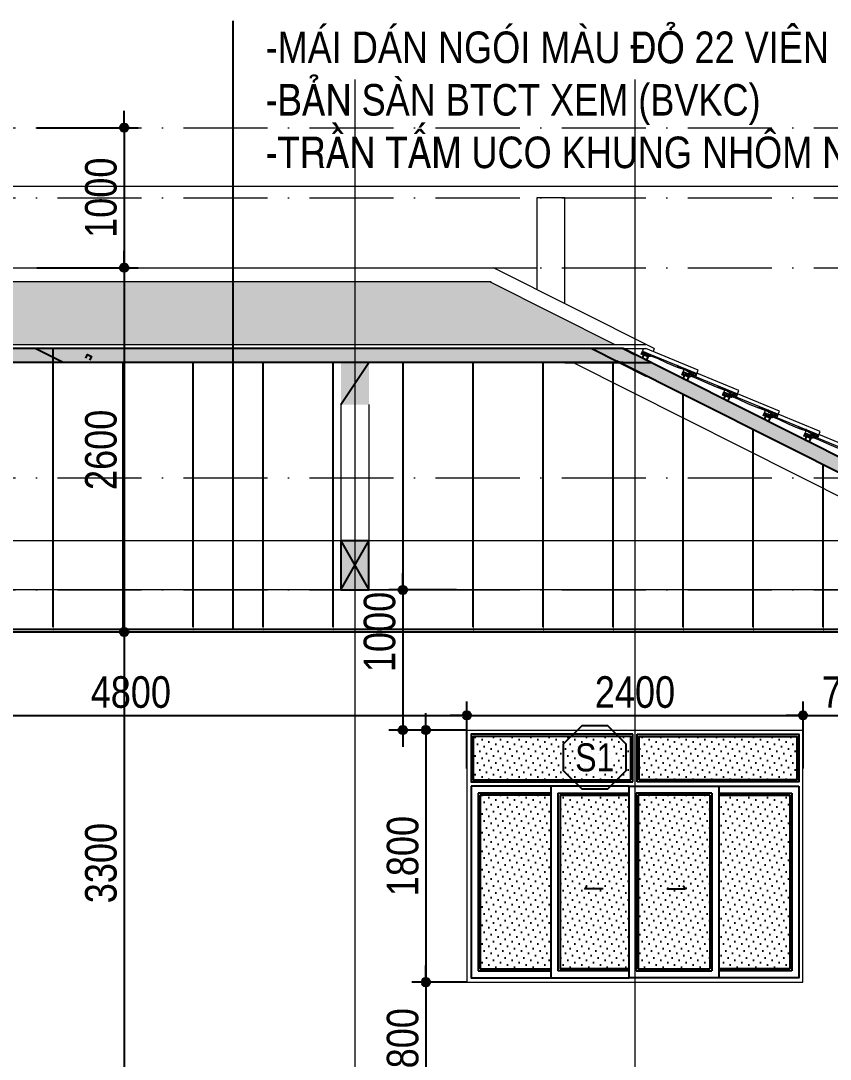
# Model space of a CAD drawing. Extents: x -79995 to 347433, y -157641 to 104789.
# Drawn here: x 46259 to 52039, y -87831 to -80417 of the extents above; entities that cross this region are included whole.
import ezdxf
from ezdxf.enums import TextEntityAlignment as Align

# ---------------------------------------------------------------- set-up
doc = ezdxf.new("R2010")
doc.units = 0
doc.linetypes.add('ACAD_ISO10W100', pattern=[18, 12, -3, 0, -3])
doc.layers.get('DEFPOINTS').update_dxf_attribs({"linetype": 'CONTINUOUS'})
for name, color, linetype in [('daucat', 220, 'CONTINUOUS'), ('DIM', 1, 'CONTINUOUS'), ('DOOR', 20, 'CONTINUOUS'), ('HACH', 8, 'CONTINUOUS'), ('HATCHNGOI', 22, 'CONTINUOUS'), ('KINH 1', 142, 'CONTINUOUS'), ('netthay', 2, 'CONTINUOUS'), ('TAGS', 60, 'CONTINUOUS'), ('TEXT', 7, 'CONTINUOUS'), ('TUONG', 131, 'CONTINUOUS')]:
    doc.layers.add(name, color=color, linetype=linetype)
doc.layers.add('NET-THAY', color=2, linetype='CONTINUOUS', lineweight=13)
doc.layers.add('TRUC', color=24, linetype='CONTINUOUS', lineweight=0)
doc.styles.add('HEL-CONDENSE', font='')
doc.styles.add('SWISS-CONDENSE', font='')
doc.styles.add('VNI-HELVE-CONDENSEN', font='')
doc.styles.get('HEL-CONDENSE').set_extended_font_data('VNI-Helve-Condense')
doc.styles.get('SWISS-CONDENSE').set_extended_font_data('VNI-Swiss-Condense')
doc.styles.get('VNI-HELVE-CONDENSEN').set_extended_font_data('VNI-Helve-Condense')
doc.dimstyles.new('D100', dxfattribs={"dimtxt": 225, "dimasz": 1.2, "dimexe": 100, "dimexo": 0, "dimgap": 50, "dimtad": 1, "dimdec": 0, "dimzin": 13, "dimdsep": 46, "dimtxsty": 'HEL-CONDENSE', "dimblk": 'D50', "dimcen": 0, "dimclrd": 1, "dimclre": 1, "dimclrt": 7, "dimadec": 0, "dimazin": 0, "dimtfac": 1, "dimtdec": 0, "dimtmove": 0, "dimatfit": 3, "dimldrblk": 'D50', "dimfxl": 1, "dimtolj": 1, "dimtzin": 13, "dimarcsym": 0})
pattern_1 = [(50, (-273694.05, -159675.198), (7.17260183, -0.62752135), [0.75, -8.25]), (355, (-273694.05, -159675.198), (-1.38751334, 7.52192134), [0.6, -6.6]), (100.4514, (-273693.452, -159675.25), (5.78509382, 6.89439542), [0.6374019, -7.01142112]), (46.1842, (-273694.05, -159673.198), (10.67241049, -1.65519014), [1.125, -12.375]), (96.6356, (-273693.161, -159673.336), (9.34662706, 9.7411787), [0.95610288, -10.51713]), (351.1842, (-273694.05, -159673.198), (9.34661945, 9.741186), [0.9, -9.9]), (21, (-273693.05, -159673.698), (5.96907052, -4.02618891), [0.75, -8.25]), (326, (-273693.05, -159673.698), (2.43315332, 7.25150045), [0.6, -6.6]), (71.4514, (-273692.5525, -159674.0334), (8.40222629, 3.22530497), [0.6374019, -7.01142112]), (37.5, (-273694.05, -159675.1978), (0.121598553, 3.328938538), [0, -6.52, 0, -6.7, 0, -6.625]), (7.5, (-273694.05, -159675.198), (2.630695374, 3.94411712), [0, -3.82, 0, -6.37, 0, -2.525]), (327.5, (-273696.28, -159675.1978), (5.338224362, -0.225548717), [0, -2.5, 0, -7.8, 0, -10.35]), (317.5, (-273697.28, -159675.198), (5.83186169, 1.00104982), [0, -3.25, 0, -5.18, 0, -7.35])]
pattern_2 = [(144.0771722, (355270.729, -171191.935), (-6.80457029, -2.35325798), [0.75, -8.25]), (199.0771722, (355270.729, -171191.935), (-0.48370129, 7.6335134), [0.6, -6.6]), (93.6257722, (355270.162, -171192.131), (-7.28827564, 5.2802497), [0.6374019, -7.01142112]), (147.892972, (355270.243, -171189.995), (-9.94931778, -4.20131832), [1.125, -12.375]), (97.441572, (355269.414, -171190.345), (-11.4352715, 7.1752746), [0.95610288, -10.51713]), (202.892972, (355270.243, -171189.995), (-11.4352659, 7.1752835), [0.9, -9.9]), (173.0771722, (355269.3944, -171190.723), (-4.81052917, -5.35712694), [0.75, -8.25]), (228.0771722, (355269.3944, -171190.723), (-4.12385541, 6.44191822), [0.6, -6.6]), (122.6257722, (355268.9936, -171191.1696), (-8.93438536, 1.0847843), [0.6374019, -7.01142112]), (156.5771722, (355270.7293, -171191.935), (-0.927639804, 3.199390941), [0, -6.52, 0, -6.7, 0, -6.625]), (186.5771722, (355270.7293, -171191.935), (-3.511014947, 3.18581105), [0, -3.82, 0, -6.37, 0, -2.525]), (226.5771722, (355272.8923, -171191.3925), (-5.12305225, -1.517183968), [0, -2.5, 0, -7.8, 0, -10.35]), (236.5771722, (355273.8623, -171191.1493), (-5.900208975, -0.447488114), [0, -3.25, 0, -5.18, 0, -7.35])]

# ---------------------------------------------------------------- blocks, each defined once
blk = doc.blocks.new('A$C281F37C7')
at = {"layer": 'NET-THAY'}
h = blk.add_hatch(dxfattribs=at)
h.set_pattern_fill('AR-CONC', color=8, style=0)
h.set_pattern_definition(pattern_1)
h.paths.add_polyline_path([(212.7, 140.4), (212.8, 140.6), (212.8, 140.9), (212.8, 141.2), (212.8, 142), (214, 142.8), (214.4, 143), (214.7, 143.2), (215.1, 143.3), (215.4, 143.4), (215.8, 143.4), (216.2, 143.3), (216.6, 143.3), (216.9, 143.2), (217.3, 143), (217.6, 142.8), (217.9, 142.6), (223, 136.8), (223.2, 136.6), (223.5, 136.4), (223.8, 136.2), (224.2, 136), (224.5, 135.9), (224.9, 135.8), (225.2, 135.8), (225.6, 135.8), (225.9, 135.8), (226.3, 135.9), (226.6, 136), (227, 136.2), (227.3, 136.4), (241, 146.5), (225.9, 166.9), (160.7, 118.8), (166.5, 111), (175.7, 117.8), (176.5, 118.4), (183.1, 115.9), (183.3, 115.8), (183.6, 115.8), (183.9, 115.8), (184.1, 115.9), (184.4, 116), (184.6, 116.2), (199.5, 128.9), (199.5, 129), (199.5, 129), (202.2, 131.3), (202.2, 131.3), (209.8, 137.8), (209.8, 137.8), (212.3, 140), (212.4, 140.1), (212.4, 140.1), (212.5, 140.2)])
h = blk.add_hatch(dxfattribs=at)
h.set_pattern_fill('AR-CONC', color=8, style=0)
h.set_pattern_definition(pattern_1)
h.paths.add_polyline_path([(135.5, 88.1), (166.5, 111), (160.7, 118.8), (6.9, 5.3), (18.4, -2), (75.7, 40.3)])
h = blk.add_hatch(dxfattribs=at)
h.set_pattern_fill('AR-CONC', color=8, style=0)
h.set_pattern_definition(pattern_1)
h.paths.add_polyline_path([(11.4, -7.2), (18.4, -2), (6.9, 5.3), (-112, -82.5), (-96.9, -102.9), (-89.3, -97.3), (-89, -97.1), (-88.7, -96.8), (-88.5, -96.5), (-88.3, -96.2), (-88.2, -95.9), (-88.1, -95.5), (-88, -95.2), (-87.2, -89.1), (-87.2, -88.8), (-87.1, -88.4), (-87, -88.1), (-86.8, -87.7), (-86.6, -87.4), (-86.4, -87.1), (-86.1, -86.9), (-85.8, -86.7), (-85.5, -86.5), (-85.1, -86.3), (-84.8, -86.2), (-84.4, -86.2), (-84.1, -86.1), (-83.7, -86.2), (-83.3, -86.2), (-77.8, -87.2), (-77.5, -87.2), (-77.1, -87.2), (-76.8, -87.2), (-76.4, -87.1), (-76.1, -87), (-75.8, -86.8), (-75.5, -86.6), (-75.2, -86.4), (-74.9, -86.1), (-74.7, -85.8), (-74.5, -85.5), (-74.4, -85.2), (-74.3, -84.8), (-74.2, -84.5), (-73.3, -78.6), (-73.2, -78.3), (-73.1, -77.9), (-73, -77.6), (-72.8, -77.3), (-72.6, -77), (-72.3, -76.7), (-72, -76.5), (-71.7, -76.3), (-71.4, -76.2), (-71.1, -76), (-70.7, -75.9), (-70.4, -75.9), (-70, -75.9), (-69.7, -75.9), (-63.8, -76.8), (-63.4, -76.8), (-63.1, -76.8), (-62.7, -76.8), (-62.3, -76.7), (-62, -76.6), (-61.7, -76.4), (-61.4, -76.2), (-61.1, -75.9), (-60.8, -75.7), (-60.6, -75.4), (-60.4, -75), (-60.3, -74.7), (-60.2, -74.3), (-60.1, -74), (-60.1, -73.6), (-60.1, -73.2), (-60.2, -72.9), (-60.9, -70.2), (-61, -69.5), (-61.1, -68.8), (-61.2, -68.1), (-61.2, -67.4), (-61.2, -66.7), (-61.2, -66), (-61.1, -65.3), (-60.9, -64.6), (-60.8, -63.9), (-60.6, -63.2), (-60.3, -62.5), (-60.1, -61.9), (-59.7, -61.3), (-59.4, -60.6), (-59, -60), (-57.7, -58.4), (-57.2, -57.9), (-56.6, -57.4), (-56.1, -57), (-50.4, -52.8), (-50.1, -52.5), (-49.8, -52.3), (-49.6, -51.9), (-49.4, -51.6), (-49.3, -51.2), (-49.2, -50.8), (-49, -49.1), (-48.9, -48.7), (-48.7, -48.3), (-48.6, -48), (-48.3, -47.7), (-48.1, -47.4), (-47.8, -47.1), (-34.7, -37.5)])
blk.add_line((217.4, 178.4), (225.9, 166.9), dxfattribs=at)
blk.add_lwpolyline([(-74.9, -86.1), (-74.7, -85.8), (-74.5, -85.5), (-74.4, -85.2), (-74.3, -84.8), (-74.2, -84.5), (-73.3, -78.6), (-73.2, -78.3), (-73.1, -77.9), (-73, -77.6), (-72.8, -77.3), (-72.6, -77), (-72.3, -76.7), (-72, -76.5), (-71.7, -76.3), (-71.4, -76.2), (-71.1, -76), (-70.7, -75.9), (-70.4, -75.9), (-70, -75.9), (-69.7, -75.9), (-63.8, -76.8), (-63.4, -76.8), (-63.1, -76.8), (-62.7, -76.8), (-62.3, -76.7), (-62, -76.6), (-61.7, -76.4), (-61.4, -76.2), (-61.1, -75.9), (-60.8, -75.7), (-60.6, -75.4), (-60.4, -75), (-60.3, -74.7), (-60.2, -74.3), (-60.1, -74), (-60.1, -73.6), (-60.1, -73.2), (-60.2, -72.9), (-60.9, -70.2), (-61, -69.5), (-61.1, -68.8), (-61.2, -68.1), (-61.2, -67.4), (-61.2, -66.7), (-61.2, -66), (-61.1, -65.3), (-60.9, -64.6), (-60.8, -63.9), (-60.6, -63.2), (-60.3, -62.5), (-60.1, -61.9), (-59.7, -61.3), (-59.4, -60.6), (-59, -60), (-57.7, -58.4), (-57.2, -57.9), (-56.6, -57.4), (-56.1, -57), (-50.4, -52.8), (-50.1, -52.5), (-49.8, -52.3), (-49.6, -51.9), (-49.4, -51.6), (-49.3, -51.2), (-49.2, -50.8), (-49, -49.1), (-48.9, -48.7), (-48.7, -48.3), (-48.6, -48), (-48.3, -47.7), (-48.1, -47.4), (-47.8, -47.1), (-34.7, -37.5), (11.4, -7.2), (75.7, 40.3), (135.5, 88.1), (175.7, 117.8), (176.5, 118.4), (183.1, 115.9), (183.3, 115.8), (183.6, 115.8), (183.9, 115.8), (184.1, 115.9), (184.4, 116), (184.6, 116.2), (212.3, 140), (212.5, 140.2), (212.7, 140.4), (212.8, 140.6), (212.8, 140.9), (212.8, 141.2), (212.8, 142), (214, 142.8), (214.4, 143), (214.7, 143.2), (215.1, 143.3), (215.4, 143.4), (215.8, 143.4), (216.2, 143.3), (216.6, 143.3), (216.9, 143.2), (217.3, 143), (217.6, 142.8), (217.9, 142.6), (223, 136.8), (223.2, 136.6), (223.5, 136.4), (223.8, 136.2), (224.2, 136), (224.5, 135.9), (224.9, 135.8), (225.2, 135.8), (225.6, 135.8), (225.9, 135.8), (226.3, 135.9), (226.6, 136), (227, 136.2), (227.3, 136.4), (241, 146.5), (225.9, 166.9), (-112, -82.5), (-96.9, -102.9), (-89.3, -97.3), (-89, -97.1), (-88.7, -96.8), (-88.5, -96.5), (-88.3, -96.2), (-88.2, -95.9), (-88.1, -95.5), (-88, -95.2), (-87.2, -89.1), (-87.2, -88.8), (-87.1, -88.4), (-87, -88.1), (-86.8, -87.7), (-86.6, -87.4), (-86.4, -87.1), (-86.1, -86.9), (-85.8, -86.7), (-85.5, -86.5), (-85.1, -86.3), (-84.8, -86.2), (-84.4, -86.2), (-84.1, -86.1), (-83.7, -86.2), (-83.3, -86.2), (-77.8, -87.2), (-77.5, -87.2), (-77.1, -87.2), (-76.8, -87.2), (-76.4, -87.1), (-76.1, -87), (-75.8, -86.8), (-75.5, -86.6), (-75.2, -86.4)], close=True, dxfattribs=at)
blk.add_lwpolyline([(-112, -82.5), (-127.1, -62.1), (133.6, 130.4)], dxfattribs=at)
blk = doc.blocks.new('KH-CUADI')
at = {"layer": 'TAGS'}
blk.add_lwpolyline([(-124.3, 300), (-300, 124.3), (-300, -124.3), (-124.3, -300), (124.3, -300), (300, -124.3), (300, 124.3), (124.3, 300)], close=True, dxfattribs=at)
at = {"layer": 'TAGS', "style": 'VNI-HELVE-CONDENSEN'}
blk.add_attdef('D', text='', height=300, dxfattribs=at).set_placement((0, 0), align=Align.MIDDLE)
blk = doc.blocks.new('A$C11FB6725')
at = {"layer": 'KINH 1'}
h = blk.add_hatch(dxfattribs=at)
h.set_pattern_fill('DOTS', color=256, scale=750, angle=45, style=0)
h.set_pattern_definition([(45, (0, 0), (-16.5728, 49.71845), [0, -46.875])])
h.paths.add_polyline_path([(59.6, -459.4), (-1065.4, -459.4), (-1065.4, -769.4), (59.6, -769.4)])
h.paths.add_polyline_path([(1244.6, -459.4), (119.6, -459.4), (119.6, -769.4), (1244.6, -769.4)])
h.paths.add_polyline_path([(1194.6, -879.4), (689.6, -879.4), (689.6, -2119.4), (1194.6, -2119.4)])
h.paths.add_polyline_path([(624.6, -879.4), (113.1, -879.4), (113.1, -2119.4), (624.6, -2119.4)])
h.paths.add_polyline_path([(48.1, -879.4), (-445.4, -879.4), (-445.4, -2119.4), (48.1, -2119.4)])
h.paths.add_polyline_path([(-510.4, -879.4), (-1015.4, -879.4), (-1015.4, -2119.4), (-510.4, -2119.4)])
at = {"layer": 'DOOR'}
for p, q in [((74.6, -784.4), (74.6, -444.4)), ((104.6, -784.4), (104.6, -444.4)), ((48.1, -814.4), (-1080.4, -814.4)), ((-510.4, -814.4), (-510.4, -2184.4)), ((48.1, -814.4), (1259.6, -814.4)), ((689.6, -814.4), (689.6, -2184.4)), ((-510.4, -864.4), (-1030.4, -864.4)), ((-1030.4, -864.4), (-1030.4, -2134.4)), ((-460.4, -864.4), (-460.4, -2134.4)), ((-460.4, -864.4), (48.1, -864.4)), ((639.6, -864.4), (98.1, -864.4)), ((98.1, -864.4), (98.1, -2134.4)), ((639.6, -864.4), (639.6, -2134.4)), ((689.6, -864.4), (1209.6, -864.4)), ((1209.6, -864.4), (1209.6, -2134.4)), ((-1030.4, -2134.4), (-510.4, -2134.4)), ((48.1, -2134.4), (-460.4, -2134.4)), ((98.1, -2134.4), (639.6, -2134.4)), ((1209.6, -2134.4), (689.6, -2134.4))]:
    blk.add_line(p, q, dxfattribs=at)
at = {"layer": 'DOOR', "color": 8}
for p, q in [((-510.4, -879.4), (-1015.4, -879.4)), ((-1015.4, -879.4), (-1015.4, -2119.4)), ((-445.4, -879.4), (-445.4, -2119.4)), ((-445.4, -879.4), (48.1, -879.4)), ((624.6, -879.4), (113.1, -879.4)), ((113.1, -879.4), (113.1, -2119.4)), ((624.6, -879.4), (624.6, -2119.4)), ((689.6, -879.4), (1194.6, -879.4)), ((1194.6, -879.4), (1194.6, -2119.4)), ((-1015.4, -2119.4), (-510.4, -2119.4)), ((48.1, -2119.4), (-445.4, -2119.4)), ((113.1, -2119.4), (624.6, -2119.4)), ((1194.6, -2119.4), (689.6, -2119.4))]:
    blk.add_line(p, q, dxfattribs=at)
at = {"layer": 'DOOR'}
for points in [[(74.6, -444.4), (-1080.4, -444.4), (-1080.4, -784.4), (74.6, -784.4)], [(104.6, -444.4), (1259.6, -444.4), (1259.6, -784.4), (104.6, -784.4)], [(-1080.4, -814.4), (-1080.4, -2184.4), (48.1, -2184.4), (48.1, -814.4)], [(1259.6, -814.4), (1259.6, -2184.4), (48.1, -2184.4), (48.1, -814.4)], [(-138.1, -1548.1), (-268.5, -1548.1), (-255.2, -1527.4)], [(317.3, -1548.1), (447.7, -1548.1), (434.4, -1527.4)]]:
    blk.add_lwpolyline(points, dxfattribs=at)
at = {"layer": 'DOOR', "color": 8}
for points in [[(59.6, -769.4), (59.6, -459.4), (-1065.4, -459.4), (-1065.4, -769.4), (59.6, -769.4)], [(119.6, -769.4), (119.6, -459.4), (1244.6, -459.4), (1244.6, -769.4), (119.6, -769.4)]]:
    blk.add_lwpolyline(points, close=True, dxfattribs=at)
at = {"layer": 'NET-THAY'}
for p, q in [((-1110.4, -414.4), (1289.6, -414.4)), ((1289.6, -2214.4), (1289.6, -414.4)), ((-1110.4, -2214.4), (1289.6, -2214.4))]:
    blk.add_line(p, q, dxfattribs=at)
blk.add_lwpolyline([(-1110.4, -414.4), (-1110.4, -2214.4)], dxfattribs=at)
at = {"layer": 'TAGS', "linetype": 'Continuous'}
ref = blk.add_blockref('KH-CUADI', (-197.3, -609.5), dxfattribs=dict(at, xscale=0.75, yscale=0.75, zscale=0.75, rotation=180))
ref.add_attrib('D', 'S1', dxfattribs={"color": 7, "height": 200, "style": 'VNI-HELVE-CONDENSEN'}).set_placement((-197.3, -609.5), align=Align.MIDDLE)
blk = doc.blocks.new('D50')
at = {"layer": 'DIM'}
blk.add_hatch(color=256, dxfattribs=at).paths.add_polyline_path([(25, 0, 1), (-25, 0, 1)])
blk.add_line((25, 0), (100, 0), dxfattribs=at)
blk.add_circle((0, 0), 25, dxfattribs=at)
blk = doc.blocks.new('*D1085')
at = {"layer": 'DEFPOINTS', "color": 0, "linetype": 'Continuous', "transparency": 16777216}
for p in [(44645, -85174.3), (49445, -85375.9), (49445, -85755)]:
    blk.add_point(p, dxfattribs=at)
at = {"layer": 'DIM', "color": 1, "linetype": 'Continuous', "lineweight": -2, "transparency": 16777216}
for p, q in [((44645, -85174.3), (44645, -85475.9)), ((49445, -85755), (49445, -85275.9)), ((44646.2, -85375.9), (49443.8, -85375.9))]:
    blk.add_line(p, q, dxfattribs=at)
at = {"layer": 'DIM', "color": 1, "linetype": 'Continuous', "lineweight": -2, "transparency": 16777216, "xscale": 1.199999999999999, "yscale": 1.199999999999999, "zscale": 1.199999999999999, "rotation": 180}
blk.add_blockref('D50', (44645, -85375.9), dxfattribs=at)
at = {"layer": 'DIM', "color": 1, "linetype": 'Continuous', "lineweight": -2, "transparency": 16777216, "xscale": 1.199999999999999, "yscale": 1.199999999999999, "zscale": 1.199999999999999}
blk.add_blockref('D50', (49445, -85375.9), dxfattribs=at)
at = {"layer": 'DIM', "color": 7, "linetype": 'Continuous', "transparency": 16777216, "insert": (47045, -85211), "char_height": 225, "attachment_point": 5, "style": 'HEL-CONDENSE'}
blk.add_mtext('\\A1;4800', dxfattribs=at)
blk = doc.blocks.new('*D1086')
at = {"layer": 'DEFPOINTS', "color": 0, "linetype": 'Continuous', "transparency": 16777216}
for p in [(51845, -85375.9), (49445, -85755), (51845, -85755)]:
    blk.add_point(p, dxfattribs=at)
at = {"layer": 'DIM', "color": 1, "linetype": 'Continuous', "lineweight": -2, "transparency": 16777216}
for p, q in [((49445, -85755), (49445, -85275.9)), ((51845, -85755), (51845, -85275.9)), ((49446.2, -85375.9), (51843.8, -85375.9))]:
    blk.add_line(p, q, dxfattribs=at)
at = {"layer": 'DIM', "color": 1, "linetype": 'Continuous', "lineweight": -2, "transparency": 16777216, "xscale": 1.199999999999999, "yscale": 1.199999999999999, "zscale": 1.199999999999999, "rotation": 180}
blk.add_blockref('D50', (49445, -85375.9), dxfattribs=at)
at = {"layer": 'DIM', "color": 1, "linetype": 'Continuous', "lineweight": -2, "transparency": 16777216, "xscale": 1.199999999999999, "yscale": 1.199999999999999, "zscale": 1.199999999999999}
blk.add_blockref('D50', (51845, -85375.9), dxfattribs=at)
at = {"layer": 'DIM', "color": 7, "linetype": 'Continuous', "transparency": 16777216, "insert": (50645, -85211), "char_height": 225, "attachment_point": 5, "style": 'HEL-CONDENSE'}
blk.add_mtext('\\A1;2400', dxfattribs=at)
blk = doc.blocks.new('*D1087')
at = {"layer": 'DEFPOINTS', "color": 0, "linetype": 'Continuous', "transparency": 16777216}
for p in [(52545, -85179.1), (52545, -85375.9), (51845, -85755)]:
    blk.add_point(p, dxfattribs=at)
at = {"layer": 'DIM', "color": 1, "linetype": 'Continuous', "lineweight": -2, "transparency": 16777216}
for p, q in [((52545, -85179.1), (52545, -85475.9)), ((51845, -85755), (51845, -85275.9)), ((51846.2, -85375.9), (52543.8, -85375.9))]:
    blk.add_line(p, q, dxfattribs=at)
at = {"layer": 'DIM', "color": 1, "linetype": 'Continuous', "lineweight": -2, "transparency": 16777216, "xscale": 1.199999999999999, "yscale": 1.199999999999999, "zscale": 1.199999999999999, "rotation": 180}
blk.add_blockref('D50', (51845, -85375.9), dxfattribs=at)
at = {"layer": 'DIM', "color": 1, "linetype": 'Continuous', "lineweight": -2, "transparency": 16777216, "xscale": 1.199999999999999, "yscale": 1.199999999999999, "zscale": 1.199999999999999}
blk.add_blockref('D50', (52545, -85375.9), dxfattribs=at)
at = {"layer": 'DIM', "color": 7, "linetype": 'Continuous', "transparency": 16777216, "insert": (52195, -85211), "char_height": 225, "attachment_point": 5, "style": 'HEL-CONDENSE'}
blk.add_mtext('\\A1;700', dxfattribs=at)
blk = doc.blocks.new('*D1093')
at = {"layer": 'DEFPOINTS', "color": 0, "linetype": 'Continuous', "transparency": 16777216}
for p in [(46372.7, -81180.7), (46372.7, -82180.7), (46997.1, -82180.7)]:
    blk.add_point(p, dxfattribs=at)
at = {"layer": 'DIM', "color": 1, "linetype": 'Continuous', "lineweight": -2, "transparency": 16777216}
for p, q in [((46372.7, -81180.7), (47097.1, -81180.7)), ((46997.1, -81181.9), (46997.1, -82179.5)), ((46372.7, -82180.7), (47097.1, -82180.7))]:
    blk.add_line(p, q, dxfattribs=at)
at = {"layer": 'DIM', "color": 1, "linetype": 'Continuous', "lineweight": -2, "transparency": 16777216, "xscale": 1.199999999999999, "yscale": 1.199999999999999, "zscale": 1.199999999999999}
for p, rotation in [((46997.1, -81180.7), 90), ((46997.1, -82180.7), 270)]:
    blk.add_blockref('D50', p, dxfattribs=dict(at, rotation=rotation))
at = {"layer": 'DIM', "color": 7, "linetype": 'Continuous', "transparency": 16777216, "insert": (46832.2, -81680.7), "char_height": 225, "attachment_point": 5, "rotation": 90, "style": 'HEL-CONDENSE'}
blk.add_mtext('\\A1;1000', dxfattribs=at)
blk = doc.blocks.new('*D1094')
at = {"layer": 'DEFPOINTS', "color": 0, "linetype": 'Continuous', "transparency": 16777216}
for p in [(46372.7, -82180.7), (46842.5, -84780.7), (46997.1, -84780.7)]:
    blk.add_point(p, dxfattribs=at)
at = {"layer": 'DIM', "color": 1, "linetype": 'Continuous', "lineweight": -2, "transparency": 16777216}
for p, q in [((46372.7, -82180.7), (47097.1, -82180.7)), ((46997.1, -82181.9), (46997.1, -84779.5)), ((46842.5, -84780.7), (47097.1, -84780.7))]:
    blk.add_line(p, q, dxfattribs=at)
at = {"layer": 'DIM', "color": 1, "linetype": 'Continuous', "lineweight": -2, "transparency": 16777216, "xscale": 1.199999999999999, "yscale": 1.199999999999999, "zscale": 1.199999999999999}
for p, rotation in [((46997.1, -82180.7), 90), ((46997.1, -84780.7), 270)]:
    blk.add_blockref('D50', p, dxfattribs=dict(at, rotation=rotation))
at = {"layer": 'DIM', "color": 7, "linetype": 'Continuous', "transparency": 16777216, "insert": (46832.2, -83480.7), "char_height": 225, "attachment_point": 5, "rotation": 90, "style": 'HEL-CONDENSE'}
blk.add_mtext('\\A1;2600', dxfattribs=at)
blk = doc.blocks.new('*D1095')
at = {"layer": 'DEFPOINTS', "color": 0, "linetype": 'Continuous', "transparency": 16777216}
for p in [(46842.5, -84780.7), (46997.1, -88080.7), (47286.3, -88080.7)]:
    blk.add_point(p, dxfattribs=at)
at = {"layer": 'DIM', "color": 1, "linetype": 'Continuous', "lineweight": -2, "transparency": 16777216}
for p, q in [((46842.5, -84780.7), (47097.1, -84780.7)), ((46997.1, -84781.9), (46997.1, -88079.5)), ((47286.3, -88080.7), (46897.1, -88080.7))]:
    blk.add_line(p, q, dxfattribs=at)
at = {"layer": 'DIM', "color": 1, "linetype": 'Continuous', "lineweight": -2, "transparency": 16777216, "xscale": 1.199999999999999, "yscale": 1.199999999999999, "zscale": 1.199999999999999}
for p, rotation in [((46997.1, -84780.7), 90), ((46997.1, -88080.7), 270)]:
    blk.add_blockref('D50', p, dxfattribs=dict(at, rotation=rotation))
at = {"layer": 'DIM', "color": 7, "linetype": 'Continuous', "transparency": 16777216, "insert": (46832.2, -86430.7), "char_height": 225, "attachment_point": 5, "rotation": 90, "style": 'HEL-CONDENSE'}
blk.add_mtext('\\A1;3300', dxfattribs=at)
blk = doc.blocks.new('*D1099')
at = {"layer": 'DEFPOINTS', "color": 0, "linetype": 'Continuous', "transparency": 16777216}
for p in [(49370.3, -84480.7), (48987.1, -85480.7), (49445, -85480.7)]:
    blk.add_point(p, dxfattribs=at)
at = {"layer": 'DIM', "color": 1, "linetype": 'Continuous', "lineweight": -2, "transparency": 16777216}
for p, q in [((49370.3, -84480.7), (48887.1, -84480.7)), ((48987.1, -84481.9), (48987.1, -85479.5)), ((49445, -85480.7), (48887.1, -85480.7))]:
    blk.add_line(p, q, dxfattribs=at)
at = {"layer": 'DIM', "color": 1, "linetype": 'Continuous', "lineweight": -2, "transparency": 16777216, "xscale": 1.199999999999999, "yscale": 1.199999999999999, "zscale": 1.199999999999999}
for p, rotation in [((48987.1, -84480.7), 90), ((48987.1, -85480.7), 270)]:
    blk.add_blockref('D50', p, dxfattribs=dict(at, rotation=rotation))
at = {"layer": 'DIM', "color": 7, "linetype": 'Continuous', "transparency": 16777216, "insert": (48822.2, -84780.7), "char_height": 225, "attachment_point": 5, "rotation": 90, "style": 'HEL-CONDENSE'}
blk.add_mtext('\\A1;1000', dxfattribs=at)
blk = doc.blocks.new('*D1100')
at = {"layer": 'DEFPOINTS', "color": 0, "linetype": 'Continuous', "transparency": 16777216}
for p in [(49445, -85480.7), (49152, -87280.7), (49445, -87280.7)]:
    blk.add_point(p, dxfattribs=at)
at = {"layer": 'DIM', "color": 1, "linetype": 'Continuous', "lineweight": -2, "transparency": 16777216}
for p, q in [((49445, -85480.7), (49052, -85480.7)), ((49152, -85481.9), (49152, -87279.5)), ((49445, -87280.7), (49052, -87280.7))]:
    blk.add_line(p, q, dxfattribs=at)
at = {"layer": 'DIM', "color": 1, "linetype": 'Continuous', "lineweight": -2, "transparency": 16777216, "xscale": 1.199999999999999, "yscale": 1.199999999999999, "zscale": 1.199999999999999}
for p, rotation in [((49152, -85480.7), 90), ((49152, -87280.7), 270)]:
    blk.add_blockref('D50', p, dxfattribs=dict(at, rotation=rotation))
at = {"layer": 'DIM', "color": 7, "linetype": 'Continuous', "transparency": 16777216, "insert": (48987.1, -86380.7), "char_height": 225, "attachment_point": 5, "rotation": 90, "style": 'HEL-CONDENSE'}
blk.add_mtext('\\A1;1800', dxfattribs=at)
blk = doc.blocks.new('*D1101')
at = {"layer": 'DEFPOINTS', "color": 0, "linetype": 'Continuous', "transparency": 16777216}
for p in [(49445, -87280.7), (49152, -88080.7), (49445, -88080.7)]:
    blk.add_point(p, dxfattribs=at)
at = {"layer": 'DIM', "color": 1, "linetype": 'Continuous', "lineweight": -2, "transparency": 16777216}
for p, q in [((49445, -87280.7), (49052, -87280.7)), ((49152, -87281.9), (49152, -88079.5)), ((49445, -88080.7), (49052, -88080.7))]:
    blk.add_line(p, q, dxfattribs=at)
at = {"layer": 'DIM', "color": 1, "linetype": 'Continuous', "lineweight": -2, "transparency": 16777216, "xscale": 1.199999999999999, "yscale": 1.199999999999999, "zscale": 1.199999999999999}
for p, rotation in [((49152, -87280.7), 90), ((49152, -88080.7), 270)]:
    blk.add_blockref('D50', p, dxfattribs=dict(at, rotation=rotation))
at = {"layer": 'DIM', "color": 7, "linetype": 'Continuous', "transparency": 16777216, "insert": (48987.1, -87680.7), "char_height": 225, "attachment_point": 5, "rotation": 90, "style": 'HEL-CONDENSE'}
blk.add_mtext('\\A1;800', dxfattribs=at)

msp = doc.modelspace()

# ---------------------------------------------------------------- hatches: boundary and pattern name
at = {"layer": 'HATCHNGOI'}
h = msp.add_hatch(dxfattribs=at)
h.set_pattern_fill('AR-RSHKE', color=34, scale=15, angle=180, style=0)
h.set_pattern_definition([(180, (-997771.1, 269603.17), (-382.5, -180), [90, -75, 105, -45, 135, -60]), (180, (-997861.1, 269595.67), (-382.5, -180), [75, -285, 60, -90]), (180, (-998041.1, 269614.42), (-382.5, -180), [45, -465]), (270, (-997771.1, 269603.17), (127.5, -180), [172.5, -547.5]), (270, (-997861.1, 269603.17), (127.5, -180), [168.75, -551.25]), (270, (-997936.1, 269603.17), (127.5, -180), [157.5, -562.5]), (270, (-998041.1, 269614.42), (127.5, -180), [172.5, -547.5]), (270, (-998086.1, 269614.42), (127.5, -180), [172.5, -547.5]), (270, (-998221.1, 269603.17), (127.5, -180), [165, -555])])
h.paths.add_polyline_path([(42644.966, -82180.733), (41902.762, -82180.733), (40790.94, -82727.606), (42644.966, -82727.606)])
h.paths.add_polyline_path([(42644.966, -81815.665), (41902.762, -82180.733), (42644.966, -82180.733)])
h.paths.add_polyline_path([(44644.966, -81801.536), (44399.368, -81680.733), (42919.289, -81680.733), (42644.966, -81815.665), (42644.966, -82180.733), (44644.966, -82180.733)])
h.paths.add_polyline_path([(43659.329, -81316.729), (42919.289, -81680.733), (44399.368, -81680.733)])
h.paths.add_polyline_path([(44644.966, -82180.733), (42644.966, -82180.733), (42644.966, -82727.606), (44644.966, -82727.606)])
h.paths.add_polyline_path([(44644.966, -81801.536), (44644.966, -82180.733), (45415.895, -82180.733)])
h.paths.add_polyline_path([(48644.966, -82280.733), (45619.2, -82280.733), (45415.895, -82180.733), (44644.966, -82180.733), (44644.966, -82727.606), (48644.966, -82727.606)])
h.paths.add_polyline_path([(49610.89, -82280.733), (48644.966, -82280.733), (48644.966, -82727.606), (50500.276, -82727.606)])
at = {"layer": 'NET-THAY'}
h = msp.add_hatch(dxfattribs=at)
h.set_pattern_fill('AR-CONC', color=8, style=0)
h.set_pattern_definition(pattern_2)
h.paths.add_polyline_path([(50717.987, -82797.709), (50717.821, -82797.489), (50717.698, -82797.241), (50717.622, -82796.976), (50717.464, -82796.136), (50716.07, -82795.654), (50715.704, -82795.552), (50715.328, -82795.493), (50714.948, -82795.48), (50714.57, -82795.512), (50714.197, -82795.588), (50713.837, -82795.708), (50713.493, -82795.869), (50713.171, -82796.071), (50712.874, -82796.309), (50712.609, -82796.581), (50712.377, -82796.882), (50708.848, -82803.652), (50708.663, -82803.966), (50708.442, -82804.257), (50708.19, -82804.521), (50707.909, -82804.754), (50707.604, -82804.954), (50707.278, -82805.118), (50706.935, -82805.244), (50706.58, -82805.33), (50706.218, -82805.375), (50705.853, -82805.378), (50705.49, -82805.34), (50705.134, -82805.261), (50704.789, -82805.141), (50689.049, -82798.667), (50698.71, -82775.176), (50773.626, -82805.99), (50769.936, -82814.961), (50759.342, -82810.603), (50758.415, -82810.283), (50752.656, -82814.262), (50752.424, -82814.393), (50752.173, -82814.482), (50751.91, -82814.524), (50751.643, -82814.519), (50751.382, -82814.467), (50751.133, -82814.37), (50733.573, -82805.603), (50733.503, -82805.568), (50733.503, -82805.568), (50730.377, -82804.007), (50730.375, -82803.999), (50721.435, -82799.517), (50721.404, -82799.528), (50718.426, -82798.041), (50718.314, -82797.971), (50718.306, -82797.949), (50718.181, -82797.886)])
h = msp.add_hatch(dxfattribs=at)
h.set_pattern_fill('AR-CONC', color=8, style=0)
h.set_pattern_definition(pattern_2)
h.paths.add_polyline_path([(50805.584, -82829.622), (50769.936, -82814.961), (50773.626, -82805.99), (50950.429, -82878.71), (50941.048, -82888.584), (50875.146, -82861.478)])
h = msp.add_hatch(dxfattribs=at)
h.set_pattern_fill('AR-CONC', color=8, style=0)
h.set_pattern_definition(pattern_2)
h.paths.add_polyline_path([(50949.132, -82891.909), (50941.048, -82888.584), (50950.429, -82878.71), (51087.138, -82934.939), (51077.476, -82958.43), (51068.662, -82954.805), (51068.337, -82954.648), (51068.03, -82954.457), (51067.748, -82954.232), (51067.492, -82953.976), (51067.267, -82953.693), (51067.076, -82953.387), (51066.92, -82953.061), (51064.701, -82947.379), (51064.566, -82947.037), (51064.394, -82946.713), (51064.185, -82946.411), (51063.943, -82946.135), (51063.671, -82945.888), (51063.373, -82945.675), (51063.052, -82945.496), (51062.713, -82945.356), (51062.36, -82945.255), (51061.997, -82945.196), (51061.631, -82945.178), (51061.264, -82945.203), (51060.903, -82945.269), (51060.552, -82945.376), (51060.216, -82945.523), (51055.126, -82947.783), (51054.787, -82947.904), (51054.437, -82947.985), (51054.08, -82948.028), (51053.72, -82948.029), (51053.363, -82947.991), (51053.012, -82947.912), (51052.672, -82947.795), (51052.347, -82947.64), (51052.042, -82947.45), (51051.76, -82947.227), (51051.505, -82946.973), (51051.28, -82946.693), (51051.088, -82946.389), (51050.931, -82946.065), (51048.642, -82940.577), (51048.486, -82940.254), (51048.294, -82939.951), (51048.07, -82939.671), (51047.815, -82939.418), (51047.534, -82939.194), (51047.23, -82939.004), (51046.906, -82938.849), (51046.567, -82938.732), (51046.217, -82938.653), (51045.86, -82938.613), (51045.501, -82938.614), (51045.145, -82938.655), (51044.795, -82938.736), (51044.457, -82938.856), (51038.969, -82941.145), (51038.621, -82941.267), (51038.261, -82941.349), (51037.895, -82941.388), (51037.526, -82941.385), (51037.16, -82941.34), (51036.801, -82941.252), (51036.455, -82941.124), (51036.126, -82940.957), (51035.819, -82940.753), (51035.537, -82940.516), (51035.284, -82940.247), (51035.064, -82939.951), (51034.879, -82939.632), (51034.732, -82939.293), (51034.626, -82938.94), (51034.56, -82938.577), (51034.537, -82938.209), (51034.522, -82935.471), (51034.499, -82934.761), (51034.435, -82934.053), (51034.332, -82933.35), (51034.19, -82932.654), (51034.01, -82931.966), (51033.791, -82931.29), (51033.534, -82930.627), (51033.241, -82929.98), (51032.912, -82929.35), (51032.549, -82928.739), (51032.152, -82928.15), (51031.722, -82927.584), (51031.262, -82927.043), (51030.772, -82926.528), (51030.254, -82926.041), (51028.548, -82924.766), (51027.935, -82924.407), (51027.303, -82924.082), (51026.653, -82923.794), (51020.143, -82921.116), (51019.79, -82920.943), (51019.463, -82920.726), (51019.168, -82920.468), (51018.908, -82920.173), (51018.689, -82919.848), (51018.515, -82919.496), (51017.838, -82917.874), (51017.664, -82917.523), (51017.445, -82917.197), (51017.186, -82916.903), (51016.89, -82916.645), (51016.563, -82916.427), (51016.211, -82916.255), (51001.138, -82910.055)])
at = {"layer": 'TUONG'}
h = msp.add_hatch(color=4, dxfattribs=at)
h.paths.add_polyline_path([(42644.966, -82757.606), (40729.948, -82757.606), (40530.924, -82857.606), (42644.966, -82857.606)])
h.paths.add_polyline_path([(44644.966, -82757.606), (42644.966, -82757.606), (42644.966, -82857.606), (44644.966, -82857.606)])
h.paths.add_polyline_path([(46362.944, -82757.606), (44644.966, -82757.606), (44644.966, -82857.606), (46489.966, -82857.606), (46489.966, -82821.401)])
h.paths.add_polyline_path([(46489.966, -82821.401), (46489.966, -82857.606), (46562.054, -82857.606)])
for points in [[(46561.274, -82857.606), (46362.249, -82757.606), (48644.966, -82757.606), (48644.966, -82857.606)], [(50337.249, -82757.606), (48644.966, -82757.606), (48644.966, -82857.606), (50144.966, -82857.606), (50536.274, -82857.606)]]:
    msp.add_hatch(color=4, dxfattribs=at).paths.add_polyline_path(points)
h = msp.add_hatch(color=4, dxfattribs=at)
h.paths.add_polyline_path([(50559.984, -82757.606), (50337.249, -82757.606), (52174.497, -83680.733), (52397.231, -83680.733)])
h.paths.add_polyline_path([(52174.497, -83680.733), (52619.966, -83904.56), (52619.966, -83792.646), (52397.231, -83680.733)])
h.paths.add_polyline_path([(52619.966, -83904.56), (52644.966, -83917.121), (52644.966, -84130.733), (52744.966, -84130.733), (52744.966, -83855.453), (52619.966, -83792.646)])

# ---------------------------------------------------------------- linework, layer by layer
at = {"layer": 'daucat', "const_width": 4}
for points in [[(46489.966, -84680.733), (46489.966, -84780.733), (46459.966, -84780.733)], [(46489.966, -84680.733), (46489.966, -84780.733), (46519.966, -84780.733)], [(46989.966, -84680.733), (46989.966, -84780.733), (46959.966, -84780.733)], [(46989.966, -84680.733), (46989.966, -84780.733), (47019.966, -84780.733)], [(47489.966, -84680.733), (47489.966, -84780.733), (47459.966, -84780.733)], [(47489.966, -84680.733), (47489.966, -84780.733), (47519.966, -84780.733)], [(47989.966, -84680.733), (47989.966, -84780.733), (47959.966, -84780.733)], [(47989.966, -84680.733), (47989.966, -84780.733), (48019.966, -84780.733)], [(48489.966, -84680.733), (48489.966, -84780.733), (48459.966, -84780.733)], [(48489.966, -84680.733), (48489.966, -84780.733), (48519.966, -84780.733)], [(48989.966, -84680.733), (48989.966, -84780.733), (48959.966, -84780.733)], [(48989.966, -84680.733), (48989.966, -84780.733), (49019.966, -84780.733)], [(49489.966, -84680.733), (49489.966, -84780.733), (49459.966, -84780.733)], [(49489.966, -84680.733), (49489.966, -84780.733), (49519.966, -84780.733)], [(49989.966, -84680.733), (49989.966, -84780.733), (49959.966, -84780.733)], [(49989.966, -84680.733), (49989.966, -84780.733), (50019.966, -84780.733)], [(50489.966, -84680.733), (50489.966, -84780.733), (50459.966, -84780.733)], [(50489.966, -84680.733), (50489.966, -84780.733), (50519.966, -84780.733)], [(50989.966, -84680.733), (50989.966, -84780.733), (50959.966, -84780.733)], [(50989.966, -84680.733), (50989.966, -84780.733), (51019.966, -84780.733)], [(51489.966, -84680.733), (51489.966, -84780.733), (51459.966, -84780.733)], [(51489.966, -84680.733), (51489.966, -84780.733), (51519.966, -84780.733)], [(51989.966, -84680.733), (51989.966, -84780.733), (51959.966, -84780.733)], [(51989.966, -84680.733), (51989.966, -84780.733), (52019.966, -84780.733)]]:
    msp.add_lwpolyline(points, dxfattribs=at)
at = {"layer": 'DOOR'}
for points in [[(38744.966, -84760.733), (52544.966, -84760.733)], [(38744.966, -84780.733), (52544.966, -84780.733)]]:
    msp.add_lwpolyline(points, dxfattribs=at)
at = {"layer": 'HACH'}
for points in [[(46489.966, -84747.143), (46489.966, -82757.606)], [(46989.966, -84747.143), (46989.966, -82857.606)], [(47489.966, -84747.143), (47489.966, -82857.606)], [(47989.966, -84747.143), (47989.966, -82857.606)], [(48489.966, -84747.143), (48489.966, -82857.606)], [(48989.966, -84747.143), (48989.966, -82857.606)], [(49489.966, -84747.143), (49489.966, -82857.606)], [(49989.966, -84747.143), (49989.966, -82857.606)], [(50489.966, -84747.143), (50489.966, -82857.606)], [(50989.966, -84747.143), (50989.966, -83085.565)], [(51489.966, -84747.143), (51489.966, -83336.79)], [(51989.966, -84747.143), (51989.966, -83588.016)]]:
    msp.add_lwpolyline(points, dxfattribs=at)
at = {"layer": 'NET-THAY'}
for p, q in [((45642.463, -82180.733), (49944.966, -82180.733)), ((50782.718, -82757.606), (49634.6, -82180.733)), ((49610.89, -82280.733), (50500.276, -82727.606)), ((40564.372, -82727.606), (50723.011, -82727.606)), ((50559.984, -82757.606), (50722.767, -82757.606)), ((50704.115, -82762.037), (50698.71, -82775.176)), ((50782.718, -82757.606), (50774.044, -82778.697)), ((52544.966, -84034.746), (50202.172, -82857.606)), ((48544.966, -83157.606), (48544.966, -84130.733)), ((48744.966, -83157.606), (48744.966, -84130.733)), ((52544.966, -84130.733), (38744.966, -84130.733)), ((52544.966, -84480.733), (38744.966, -84480.733))]:
    msp.add_line(p, q, dxfattribs=at)
for points in [[(49618.789, -82280.733), (45619.2, -82280.733), (43659.329, -81316.729), (40790.94, -82727.606)], [(50144.966, -82433.198), (50144.966, -81680.733), (49944.966, -81680.733), (49944.966, -82332.708)], [(51087.138, -82934.939), (51096.8, -82911.448), (50722.767, -82757.606)]]:
    msp.add_lwpolyline(points, dxfattribs=at)
msp.add_lwpolyline([(51052.042, -82947.45), (51051.76, -82947.227), (51051.505, -82946.973), (51051.28, -82946.693), (51051.088, -82946.389), (51050.931, -82946.065), (51048.642, -82940.577), (51048.486, -82940.254), (51048.294, -82939.951), (51048.07, -82939.671), (51047.815, -82939.418), (51047.534, -82939.194), (51047.23, -82939.004), (51046.906, -82938.849), (51046.567, -82938.732), (51046.217, -82938.653), (51045.86, -82938.613), (51045.501, -82938.614), (51045.145, -82938.655), (51044.795, -82938.736), (51044.457, -82938.856), (51038.969, -82941.145), (51038.621, -82941.267), (51038.261, -82941.349), (51037.895, -82941.388), (51037.526, -82941.385), (51037.16, -82941.34), (51036.801, -82941.252), (51036.455, -82941.124), (51036.126, -82940.957), (51035.819, -82940.753), (51035.537, -82940.516), (51035.284, -82940.247), (51035.064, -82939.951), (51034.879, -82939.632), (51034.732, -82939.293), (51034.626, -82938.94), (51034.56, -82938.577), (51034.537, -82938.209), (51034.522, -82935.471), (51034.499, -82934.761), (51034.435, -82934.053), (51034.332, -82933.35), (51034.19, -82932.654), (51034.01, -82931.966), (51033.791, -82931.29), (51033.534, -82930.627), (51033.241, -82929.98), (51032.912, -82929.35), (51032.549, -82928.739), (51032.152, -82928.15), (51031.722, -82927.584), (51031.262, -82927.043), (51030.772, -82926.528), (51030.254, -82926.041), (51028.548, -82924.766), (51027.935, -82924.407), (51027.303, -82924.082), (51026.653, -82923.794), (51020.143, -82921.116), (51019.79, -82920.943), (51019.463, -82920.726), (51019.168, -82920.468), (51018.908, -82920.173), (51018.689, -82919.848), (51018.515, -82919.496), (51017.838, -82917.874), (51017.664, -82917.523), (51017.445, -82917.197), (51017.186, -82916.903), (51016.89, -82916.645), (51016.563, -82916.427), (51016.211, -82916.255), (51001.138, -82910.055), (50949.132, -82891.909), (50875.146, -82861.478), (50805.584, -82829.622), (50759.342, -82810.603), (50758.415, -82810.283), (50752.656, -82814.262), (50752.424, -82814.393), (50752.173, -82814.482), (50751.91, -82814.524), (50751.643, -82814.519), (50751.382, -82814.467), (50751.133, -82814.37), (50718.426, -82798.041), (50718.191, -82797.895), (50717.987, -82797.709), (50717.821, -82797.489), (50717.698, -82797.241), (50717.622, -82796.976), (50717.464, -82796.136), (50716.07, -82795.654), (50715.704, -82795.552), (50715.328, -82795.493), (50714.948, -82795.48), (50714.57, -82795.512), (50714.197, -82795.588), (50713.837, -82795.708), (50713.493, -82795.869), (50713.171, -82796.071), (50712.874, -82796.309), (50712.609, -82796.581), (50712.377, -82796.882), (50708.848, -82803.652), (50708.663, -82803.966), (50708.442, -82804.257), (50708.19, -82804.521), (50707.909, -82804.754), (50707.604, -82804.954), (50707.278, -82805.118), (50706.935, -82805.244), (50706.58, -82805.33), (50706.218, -82805.375), (50705.853, -82805.378), (50705.49, -82805.34), (50705.134, -82805.261), (50704.789, -82805.141), (50689.049, -82798.667), (50698.71, -82775.176), (51087.138, -82934.939), (51077.476, -82958.43), (51068.662, -82954.805), (51068.337, -82954.648), (51068.03, -82954.457), (51067.748, -82954.232), (51067.492, -82953.976), (51067.267, -82953.693), (51067.076, -82953.387), (51066.92, -82953.061), (51064.701, -82947.379), (51064.566, -82947.037), (51064.394, -82946.713), (51064.185, -82946.411), (51063.943, -82946.135), (51063.671, -82945.888), (51063.373, -82945.675), (51063.052, -82945.496), (51062.713, -82945.356), (51062.36, -82945.255), (51061.997, -82945.196), (51061.631, -82945.178), (51061.264, -82945.203), (51060.903, -82945.269), (51060.552, -82945.376), (51060.216, -82945.523), (51055.126, -82947.783), (51054.787, -82947.904), (51054.437, -82947.985), (51054.08, -82948.028), (51053.72, -82948.029), (51053.363, -82947.991), (51053.012, -82947.912), (51052.672, -82947.795), (51052.347, -82947.64)], close=True, dxfattribs=at)
at = {"layer": 'TEXT'}
msp.add_line((47772.797, -80417.492), (47772.797, -84765.132), dxfattribs=at)
at = {"layer": 'TRUC', "linetype": 'ACAD_ISO10W100', "ltscale": 50}
for p, q in [((36620.367, -81180.733), (57664.711, -81180.733)), ((36620.367, -81680.733), (57664.711, -81680.733)), ((36620.367, -82180.733), (57664.711, -82180.733)), ((36620.367, -83680.733), (57664.711, -83680.733)), ((36620.367, -84480.733), (57664.711, -84480.733))]:
    msp.add_line(p, q, dxfattribs=at)
at = {"layer": 'TRUC', "linetype": 'ACAD_ISO10W100', "ltscale": 0.2}
for points in [[(48644.966, -80836.552), (48644.966, -95158.363)], [(50644.966, -80836.552), (50644.966, -95158.363)]]:
    msp.add_lwpolyline(points, dxfattribs=at)
msp.add_lwpolyline([(36620.367, -81597.281), (57664.711, -81597.281), (57664.711, -95919.092), (36620.367, -95919.092)], close=True, dxfattribs=at)
at = {"layer": 'TUONG', "color": 4}
for p, q in [((50559.984, -82757.606), (40729.948, -82757.606)), ((52744.966, -83855.453), (50559.984, -82757.606)), ((50559.984, -82857.606), (40530.924, -82857.606)), ((50144.966, -82857.606), (46562.054, -82857.606)), ((48544.966, -83157.606), (48744.966, -82857.606)), ((52700.069, -83944.808), (50515.087, -82846.961)), ((48544.966, -84480.733), (48744.966, -84130.733)), ((48544.966, -84130.733), (48744.966, -84480.733)), ((48544.966, -84280.733), (48544.966, -84480.733))]:
    msp.add_line(p, q, dxfattribs=at)
at = {"layer": 'TUONG'}
for p, q in [((50337.249, -82757.606), (50727.769, -82953.823)), ((50559.984, -82757.606), (50644.966, -82800.306)), ((50144.966, -82857.606), (50759.008, -82857.606))]:
    msp.add_line(p, q, dxfattribs=at)
at = {"layer": 'TUONG', "color": 4}
msp.add_lwpolyline([(46562.054, -82857.606), (46362.944, -82757.606)], dxfattribs=at)
at = {"layer": 'TUONG'}
msp.add_lwpolyline([(46723.075, -82826.991), (46736.544, -82800.184), (46763.351, -82813.653), (46749.882, -82840.46)], dxfattribs=at)
for points in [[(50724.88, -82840.459), (50698.074, -82826.99), (50711.543, -82800.183), (50738.349, -82813.652)], [(51015.286, -82986.373), (50988.479, -82972.904), (51001.948, -82946.098), (51028.755, -82959.567)], [(51305.691, -83132.288), (51278.884, -83118.819), (51292.353, -83092.012), (51319.16, -83105.481)], [(51596.096, -83278.202), (51569.29, -83264.733), (51582.759, -83237.927), (51609.565, -83251.396)], [(51886.501, -83424.116), (51859.695, -83410.648), (51873.164, -83383.841), (51899.97, -83397.31)]]:
    msp.add_lwpolyline(points, close=True, dxfattribs=at)
at = {"layer": 'TUONG', "color": 14}
msp.add_lwpolyline([(48744.966, -84130.733), (48544.966, -84130.733), (48544.966, -84480.733), (48744.966, -84480.733)], close=True, dxfattribs=at)
at = {"layer": 'TUONG'}
for points in [[(48744.966, -83157.606), (48544.966, -83157.606), (48744.966, -82857.606), (48544.966, -82857.606)], [(48744.966, -84480.733), (48544.966, -84480.733), (48744.966, -84130.733), (48544.966, -84130.733)]]:
    msp.add_trace(points, dxfattribs=at)

# ---------------------------------------------------------------- block references
at = {"layer": 'DOOR'}
msp.add_blockref('A$C11FB6725', (50555.347, -85066.375), dxfattribs=at)
at = {"layer": 'netthay', "color": 8, "xscale": -1, "rotation": 14.07717215095922}
for p in [(51248.82, -83028.071), (51248.821, -83028.072), (51539.225, -83173.986), (51539.227, -83173.986), (51829.63, -83319.9), (51829.632, -83319.901), (52120.036, -83465.814), (52120.037, -83465.815)]:
    msp.add_blockref('A$C281F37C7', p, dxfattribs=at)

# ---------------------------------------------------------------- texts
at = {"layer": 'TEXT', "color": 7, "linetype": 'ByBlock', "insert": (48007.593, -80494.271), "char_height": 225, "attachment_point": 1, "style": 'SWISS-CONDENSE'}
msp.add_mtext('{\\fVNI-Helve-Condense|b0|i0|c0|p2;-MAÙI DAÙN NGOÙI MAØU ÑOÛ 22 VIEÂN /m2\\P-BAÛN SAØN BTCT XEM (BVKC)\\P-TRAÀN TAÁM UCO KHUNG NHOÂM NOÅI}', dxfattribs=at)

# ---------------------------------------------------------------- dimensions: what is measured, and where the dimension line sits
at = {"layer": 'DIM', "linetype": 'Continuous'}
dim = msp.add_linear_dim(base=(46997.138, -82180.733), p1=(46372.695, -81180.733), p2=(46372.695, -82180.733), angle=90, dimstyle='D100', dxfattribs=at)
dim.commit()
dim.dimension.update_dxf_attribs({"geometry": '*D1093', "text_midpoint": (46832.238, -81680.733)})
for base, p1, p2, picture, middle in [((46997.138, -84780.733), (46372.695, -82180.733), (46842.539, -84780.733), '*D1094', (46832.238, -83480.733)), ((46997.138, -88080.733), (46842.539, -84780.733), (47286.299, -88080.733), '*D1095', (46832.238, -86430.733)), ((49152, -87280.733), (49444.971, -85480.733), (49444.971, -87280.733), '*D1100', (48987.1, -86380.733)), ((49152, -88080.733), (49444.971, -87280.733), (49444.971, -88080.733), '*D1101', (48987.1, -87680.733))]:
    dim = msp.add_linear_dim(base=base, p1=p1, p2=p2, angle=90, dimstyle='D100', override={"dimtmove": 1}, dxfattribs=at)
    dim.commit()
    dim.dimension.update_dxf_attribs({"geometry": picture, "text_midpoint": middle})
dim = msp.add_linear_dim(base=(48987.1, -85480.733), p1=(49370.289, -84480.733), p2=(49444.971, -85480.733), angle=90, dimstyle='D100', dxfattribs=at)
dim.commit()
dim.dimension.update_dxf_attribs({"geometry": '*D1099', "text_midpoint": (48987.1, -84780.733), "dimtype": 160})
for base, p1, p2, picture, middle in [((49444.971, -85375.856), (44644.966, -85174.265), (49444.971, -85755.034), '*D1085', (47044.968, -85210.956)), ((51844.971, -85375.856), (49444.971, -85755.034), (51844.971, -85755.034), '*D1086', (50644.971, -85210.956)), ((52544.966, -85375.856), (51844.971, -85755.034), (52544.966, -85179.106), '*D1087', (52194.968, -85210.956))]:
    dim = msp.add_linear_dim(base=base, p1=p1, p2=p2, dimstyle='D100', override={"dimtmove": 1}, dxfattribs=at)
    dim.commit()
    dim.dimension.update_dxf_attribs({"geometry": picture, "text_midpoint": middle})

doc.saveas('drawing.dxf')
